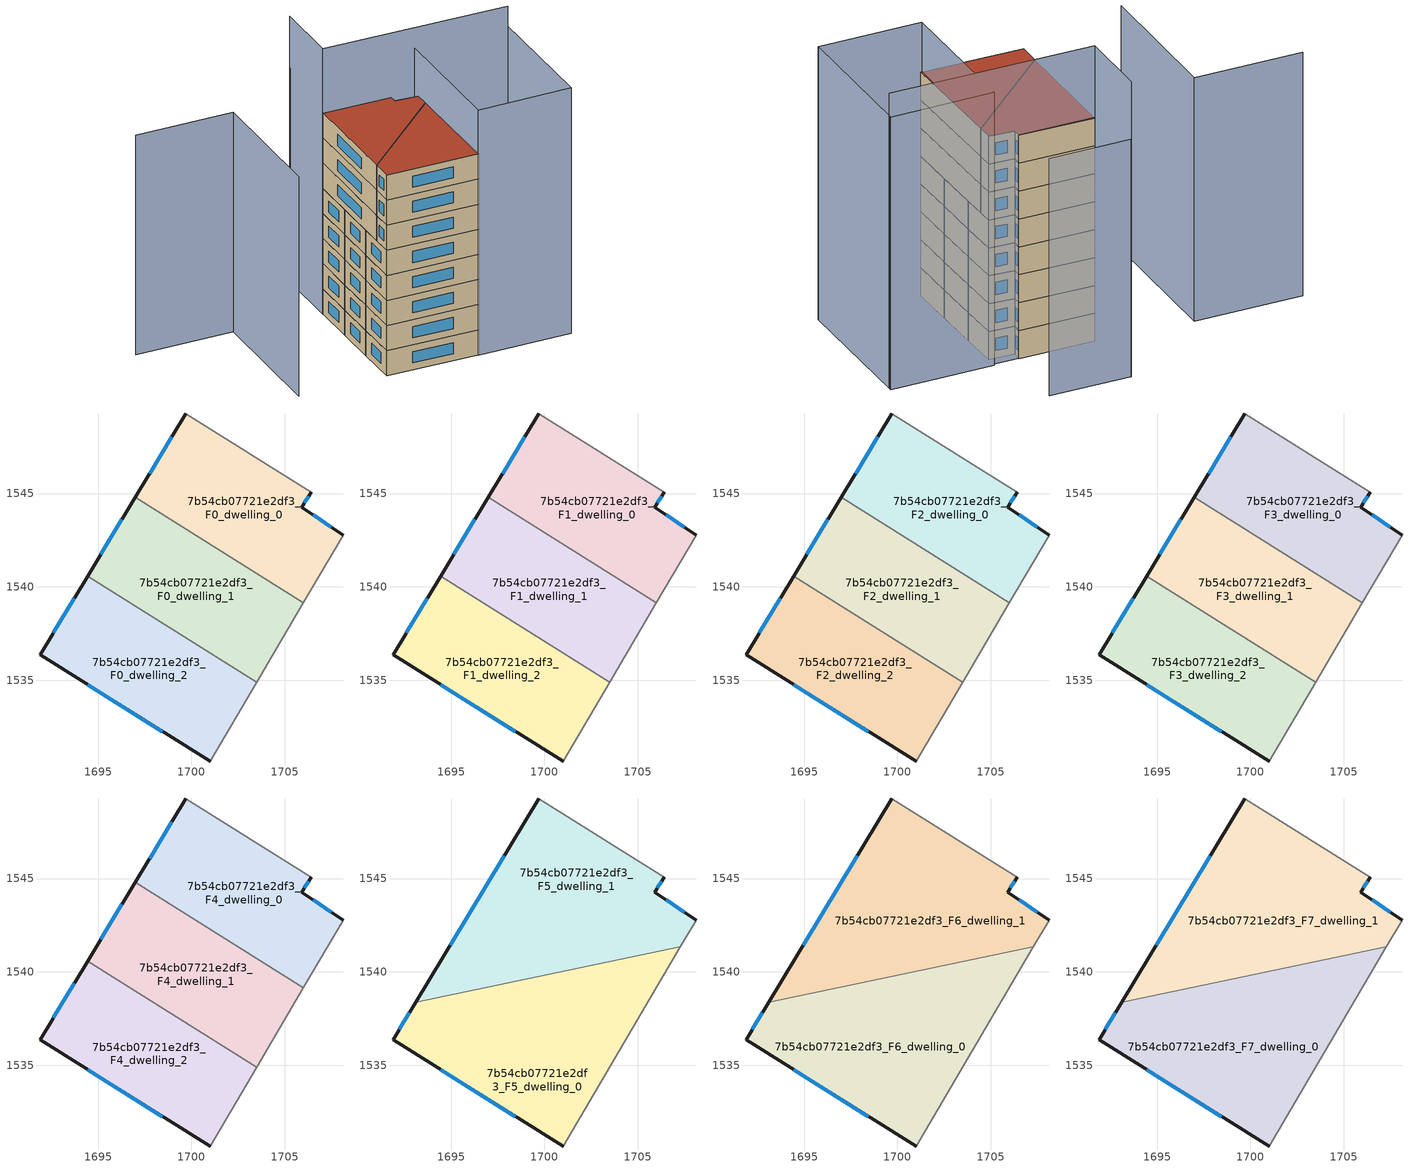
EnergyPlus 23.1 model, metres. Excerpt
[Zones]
7b54cb07721e2df3_F0_dwelling_0
 floor ground (EU_floor_Construction): 1706.41,1545.07 1705.91,1544.27 1708.11,1542.77 1705.99,1539.17 1697,1544.8 1699.7,1549.28 z0
 wall outside (EU_wall_Construction): 1699.7,1549.28 1697,1544.8 / 1708.11,1542.77 1705.91,1544.27 1706.41,1545.07 z0:3
 wall adiabatic (EU_wall_Construction): 1705.99,1539.17 1708.11,1542.77 / 1706.41,1545.07 1699.7,1549.28 z0:3
 wall to 7b54cb07721e2df3_F0_dwelling_1 (EU_wall_Construction): 1697,1544.81 1705.99,1539.17 z0:3
 window (EU_Window_Construction): 1698.95,1548.02 1697.76,1546.06 / 1706.05,1544.5 1706.27,1544.85 / 1707.49,1543.19 1706.52,1543.85 z0.84:2.16
7b54cb07721e2df3_F0_dwelling_1
 floor ground (EU_floor_Construction): 1705.99,1539.17 1703.49,1534.9 1694.44,1540.58 1697,1544.8 z0
 wall outside (EU_wall_Construction): 1697,1544.8 1694.44,1540.58 z0:3
 wall adiabatic (EU_wall_Construction): 1703.49,1534.9 1705.99,1539.17 z0:3
 wall to 7b54cb07721e2df3_F0_dwelling_2 (EU_wall_Construction): 1694.44,1540.58 1703.49,1534.9 z0:3
 window (EU_Window_Construction): 1696.28,1543.62 1695.16,1541.76 z0.84:2.16
7b54cb07721e2df3_F0_dwelling_2
 floor ground (EU_floor_Construction): 1703.49,1534.9 1701,1530.66 1691.89,1536.37 1694.44,1540.58 z0
 wall outside (EU_wall_Construction): 1694.44,1540.58 1691.89,1536.37 1701,1530.66 z0:3
 wall adiabatic (EU_wall_Construction): 1701,1530.66 1703.49,1534.9 z0:3
 window (EU_Window_Construction): 1693.73,1539.4 1692.61,1537.55 / 1694.45,1534.77 1698.45,1532.26 z0.84:2.16
7b54cb07721e2df3_F1_dwelling_0
 floor to 7b54cb07721e2df3_F0_dwelling_0 (EU_floor_Construction): 1706.41,1545.07 1705.91,1544.27 1708.11,1542.77 1705.99,1539.17 1697,1544.8 1699.7,1549.28 z3
 wall outside (EU_wall_Construction): 1699.7,1549.28 1697,1544.8 / 1708.11,1542.77 1705.91,1544.27 1706.41,1545.07 z3:6
 wall adiabatic (EU_wall_Construction): 1705.99,1539.17 1708.11,1542.77 / 1706.41,1545.07 1699.7,1549.28 z3:6
 wall to 7b54cb07721e2df3_F1_dwelling_1 (EU_wall_Construction): 1697,1544.81 1705.99,1539.17 z3:6
 window (EU_Window_Construction): 1698.95,1548.02 1697.76,1546.06 / 1706.05,1544.5 1706.27,1544.85 / 1707.49,1543.19 1706.52,1543.85 z3.84:5.16
7b54cb07721e2df3_F1_dwelling_1
 floor to 7b54cb07721e2df3_F0_dwelling_1 (EU_floor_Construction): 1705.99,1539.17 1703.49,1534.9 1694.44,1540.58 1697,1544.8 z3
 wall outside (EU_wall_Construction): 1697,1544.8 1694.44,1540.58 z3:6
 wall adiabatic (EU_wall_Construction): 1703.49,1534.9 1705.99,1539.17 z3:6
 wall to 7b54cb07721e2df3_F1_dwelling_2 (EU_wall_Construction): 1694.44,1540.58 1703.49,1534.9 z3:6
 window (EU_Window_Construction): 1696.28,1543.62 1695.16,1541.76 z3.84:5.16
7b54cb07721e2df3_F1_dwelling_2
 floor to 7b54cb07721e2df3_F0_dwelling_2 (EU_floor_Construction): 1703.49,1534.9 1701,1530.66 1691.89,1536.37 1694.44,1540.58 z3
 wall outside (EU_wall_Construction): 1694.44,1540.58 1691.89,1536.37 1701,1530.66 z3:6
 wall adiabatic (EU_wall_Construction): 1701,1530.66 1703.49,1534.9 z3:6
 window (EU_Window_Construction): 1693.73,1539.4 1692.61,1537.55 / 1694.45,1534.77 1698.45,1532.26 z3.84:5.16
7b54cb07721e2df3_F2_dwelling_0
 floor to 7b54cb07721e2df3_F1_dwelling_0 (EU_floor_Construction): 1706.41,1545.07 1705.91,1544.27 1708.11,1542.77 1705.99,1539.17 1697,1544.8 1699.7,1549.28 z6
 wall outside (EU_wall_Construction): 1699.7,1549.28 1697,1544.8 / 1708.11,1542.77 1705.91,1544.27 1706.41,1545.07 z6:9
 wall adiabatic (EU_wall_Construction): 1705.99,1539.17 1708.11,1542.77 / 1706.41,1545.07 1699.7,1549.28 z6:9
 wall to 7b54cb07721e2df3_F2_dwelling_1 (EU_wall_Construction): 1697,1544.81 1705.99,1539.17 z6:9
 window (EU_Window_Construction): 1698.95,1548.02 1697.76,1546.06 / 1706.05,1544.5 1706.27,1544.85 / 1707.49,1543.19 1706.52,1543.85 z6.84:8.16
7b54cb07721e2df3_F2_dwelling_1
 floor to 7b54cb07721e2df3_F1_dwelling_1 (EU_floor_Construction): 1705.99,1539.17 1703.49,1534.9 1694.44,1540.58 1697,1544.8 z6
 wall outside (EU_wall_Construction): 1697,1544.8 1694.44,1540.58 z6:9
 wall adiabatic (EU_wall_Construction): 1703.49,1534.9 1705.99,1539.17 z6:9
 wall to 7b54cb07721e2df3_F2_dwelling_2 (EU_wall_Construction): 1694.44,1540.58 1703.49,1534.9 z6:9
 window (EU_Window_Construction): 1696.28,1543.62 1695.16,1541.76 z6.84:8.16
7b54cb07721e2df3_F2_dwelling_2
 floor to 7b54cb07721e2df3_F1_dwelling_2 (EU_floor_Construction): 1703.49,1534.9 1701,1530.66 1691.89,1536.37 1694.44,1540.58 z6
 wall outside (EU_wall_Construction): 1694.44,1540.58 1691.89,1536.37 1701,1530.66 z6:9
 wall adiabatic (EU_wall_Construction): 1701,1530.66 1703.49,1534.9 z6:9
 window (EU_Window_Construction): 1693.73,1539.4 1692.61,1537.55 / 1694.45,1534.77 1698.45,1532.26 z6.84:8.16
7b54cb07721e2df3_F3_dwelling_0
 floor to 7b54cb07721e2df3_F2_dwelling_0 (EU_floor_Construction): 1706.41,1545.07 1705.91,1544.27 1708.11,1542.77 1705.99,1539.17 1697,1544.8 1699.7,1549.28 z9
 wall outside (EU_wall_Construction): 1699.7,1549.28 1697,1544.8 / 1708.11,1542.77 1705.91,1544.27 1706.41,1545.07 z9:12
 wall adiabatic (EU_wall_Construction): 1705.99,1539.17 1708.11,1542.77 / 1706.41,1545.07 1699.7,1549.28 z9:12
 wall to 7b54cb07721e2df3_F3_dwelling_1 (EU_wall_Construction): 1697,1544.81 1705.99,1539.17 z9:12
 window (EU_Window_Construction): 1698.95,1548.02 1697.76,1546.06 / 1706.05,1544.5 1706.27,1544.85 / 1707.49,1543.19 1706.52,1543.85 z9.84:11.16
7b54cb07721e2df3_F3_dwelling_1
 floor to 7b54cb07721e2df3_F2_dwelling_1 (EU_floor_Construction): 1705.99,1539.17 1703.49,1534.9 1694.44,1540.58 1697,1544.8 z9
 wall outside (EU_wall_Construction): 1697,1544.8 1694.44,1540.58 z9:12
 wall adiabatic (EU_wall_Construction): 1703.49,1534.9 1705.99,1539.17 z9:12
 wall to 7b54cb07721e2df3_F3_dwelling_2 (EU_wall_Construction): 1694.44,1540.58 1703.49,1534.9 z9:12
 window (EU_Window_Construction): 1696.28,1543.62 1695.16,1541.76 z9.84:11.16
7b54cb07721e2df3_F3_dwelling_2
 floor to 7b54cb07721e2df3_F2_dwelling_2 (EU_floor_Construction): 1703.49,1534.9 1701,1530.66 1691.89,1536.37 1694.44,1540.58 z9
 wall outside (EU_wall_Construction): 1694.44,1540.58 1691.89,1536.37 1701,1530.66 z9:12
 wall adiabatic (EU_wall_Construction): 1701,1530.66 1703.49,1534.9 z9:12
 window (EU_Window_Construction): 1693.73,1539.4 1692.61,1537.55 / 1694.45,1534.77 1698.45,1532.26 z9.84:11.16
7b54cb07721e2df3_F4_dwelling_0
 floor to 7b54cb07721e2df3_F3_dwelling_0 (EU_floor_Construction): 1706.41,1545.07 1705.91,1544.27 1708.11,1542.77 1705.99,1539.17 1697,1544.8 1699.7,1549.28 z12
 wall outside (EU_wall_Construction): 1699.7,1549.28 1697,1544.8 / 1708.11,1542.77 1705.91,1544.27 1706.41,1545.07 z12:15
 wall adiabatic (EU_wall_Construction): 1705.99,1539.17 1708.11,1542.77 / 1706.41,1545.07 1699.7,1549.28 z12:15
 wall to 7b54cb07721e2df3_F4_dwelling_1 (EU_wall_Construction): 1697,1544.81 1705.99,1539.17 z12:15
 window (EU_Window_Construction): 1698.95,1548.02 1697.76,1546.06 / 1706.05,1544.5 1706.27,1544.85 / 1707.49,1543.19 1706.52,1543.85 z12.84:14.16
7b54cb07721e2df3_F4_dwelling_1
 floor to 7b54cb07721e2df3_F3_dwelling_1 (EU_floor_Construction): 1705.99,1539.17 1703.49,1534.9 1694.44,1540.58 1697,1544.8 z12
 wall outside (EU_wall_Construction): 1697,1544.8 1694.44,1540.58 z12:15
 wall adiabatic (EU_wall_Construction): 1703.49,1534.9 1705.99,1539.17 z12:15
 wall to 7b54cb07721e2df3_F4_dwelling_2 (EU_wall_Construction): 1694.44,1540.58 1703.49,1534.9 z12:15
 window (EU_Window_Construction): 1696.28,1543.62 1695.16,1541.76 z12.84:14.16
7b54cb07721e2df3_F4_dwelling_2
 floor to 7b54cb07721e2df3_F3_dwelling_2 (EU_floor_Construction): 1703.49,1534.9 1701,1530.66 1691.89,1536.37 1694.44,1540.58 z12
 wall outside (EU_wall_Construction): 1694.44,1540.58 1691.89,1536.37 1701,1530.66 z12:15
 wall adiabatic (EU_wall_Construction): 1701,1530.66 1703.49,1534.9 z12:15
 window (EU_Window_Construction): 1693.73,1539.4 1692.61,1537.55 / 1694.45,1534.77 1698.45,1532.26 z12.84:14.16
7b54cb07721e2df3_F5_dwelling_0
 floor to 7b54cb07721e2df3_F4_dwelling_0 (EU_floor_Construction): 1707.27,1541.35 1705.99,1539.17 1703.71,1540.6 z15
 floor to 7b54cb07721e2df3_F4_dwelling_1 (EU_floor_Construction): 1705.99,1539.17 1698.92,1537.76 1696.73,1539.14 1703.71,1540.6 z15; 1705.99,1539.17 1703.49,1534.9 1698.92,1537.76 z15
 floor to 7b54cb07721e2df3_F4_dwelling_2 (EU_floor_Construction): 1698.92,1537.76 1691.89,1536.37 1693.11,1538.38 1696.73,1539.14 z15; 1703.49,1534.9 1701,1530.66 1691.89,1536.37 1698.92,1537.76 z15
 wall outside (EU_wall_Construction): 1693.11,1538.38 1691.89,1536.37 1701,1530.66 z15:18
 wall adiabatic (EU_wall_Construction): 1701,1530.66 1707.27,1541.35 z15:18
 wall to 7b54cb07721e2df3_F5_dwelling_1 (EU_wall_Construction): 1707.27,1541.35 1693.11,1538.38 z15:18
 window (EU_Window_Construction): 1694.45,1534.77 1698.45,1532.26 / 1692.77,1537.82 1692.23,1536.93 z15.84:17.16
7b54cb07721e2df3_F5_dwelling_1
 floor to 7b54cb07721e2df3_F4_dwelling_0 (EU_floor_Construction): 1706.41,1545.07 1705.91,1544.27 1708.11,1542.77 1707.27,1541.35 1703.71,1540.6 1697,1544.8 1699.7,1549.28 z15
 floor to 7b54cb07721e2df3_F4_dwelling_1 (EU_floor_Construction): 1703.71,1540.6 1696.73,1539.14 1694.44,1540.58 1697,1544.8 z15
 floor to 7b54cb07721e2df3_F4_dwelling_2 (EU_floor_Construction): 1696.73,1539.14 1693.11,1538.38 1694.44,1540.58 z15
 wall outside (EU_wall_Construction): 1708.11,1542.77 1705.91,1544.27 1706.41,1545.07 / 1699.7,1549.28 1693.11,1538.38 z15:18
 wall adiabatic (EU_wall_Construction): 1707.27,1541.35 1708.11,1542.77 / 1706.41,1545.07 1699.7,1549.28 z15:18
 window (EU_Window_Construction): 1707.49,1543.19 1706.52,1543.85 / 1697.86,1546.23 1694.96,1541.43 / 1706.05,1544.5 1706.27,1544.85 z15.84:17.16
7b54cb07721e2df3_F6_dwelling_0
 floor to 7b54cb07721e2df3_F5_dwelling_0 (EU_floor_Construction): 1707.27,1541.35 1701,1530.66 1691.89,1536.37 1693.11,1538.38 z18
 wall outside (EU_wall_Construction): 1693.11,1538.38 1691.89,1536.37 1701,1530.66 z18:21
 wall adiabatic (EU_wall_Construction): 1701,1530.66 1707.27,1541.35 z18:21
 wall to 7b54cb07721e2df3_F6_dwelling_1 (EU_wall_Construction): 1707.27,1541.35 1693.11,1538.38 z18:21
 window (EU_Window_Construction): 1694.45,1534.77 1698.45,1532.26 / 1692.77,1537.82 1692.23,1536.93 z18.84:20.16
7b54cb07721e2df3_F6_dwelling_1
 floor to 7b54cb07721e2df3_F5_dwelling_1 (EU_floor_Construction): 1706.41,1545.07 1705.91,1544.27 1708.11,1542.77 1707.27,1541.35 1693.11,1538.38 1699.7,1549.28 z18
 wall outside (EU_wall_Construction): 1708.11,1542.77 1705.91,1544.27 1706.41,1545.07 / 1699.7,1549.28 1693.11,1538.38 z18:21
 wall adiabatic (EU_wall_Construction): 1707.27,1541.35 1708.11,1542.77 / 1706.41,1545.07 1699.7,1549.28 z18:21
 window (EU_Window_Construction): 1707.49,1543.19 1706.52,1543.85 / 1697.86,1546.23 1694.96,1541.43 / 1706.05,1544.5 1706.27,1544.85 z18.84:20.16
7b54cb07721e2df3_F7_dwelling_0
 floor to 7b54cb07721e2df3_F6_dwelling_0 (EU_floor_Construction): 1707.27,1541.35 1701,1530.66 1691.89,1536.37 1693.11,1538.38 z21
 wall outside (EU_wall_Construction): 1693.11,1538.38 1691.89,1536.37 1701,1530.66 z21:24
 wall adiabatic (EU_wall_Construction): 1701,1530.66 1707.27,1541.35 z21:24
 wall to 7b54cb07721e2df3_F7_dwelling_1 (EU_wall_Construction): 1707.27,1541.35 1693.11,1538.38 z21:24
 window (EU_Window_Construction): 1694.45,1534.77 1698.45,1532.26 / 1692.77,1537.82 1692.23,1536.93 z21.84:23.16
 roof outside (EU_roof_Construction): 1701,1530.66 1707.27,1541.35 1693.11,1538.38 1691.89,1536.37 z24
7b54cb07721e2df3_F7_dwelling_1
 floor to 7b54cb07721e2df3_F6_dwelling_1 (EU_floor_Construction): 1706.41,1545.07 1705.91,1544.27 1708.11,1542.77 1707.27,1541.35 1693.11,1538.38 1699.7,1549.28 z21
 wall outside (EU_wall_Construction): 1708.11,1542.77 1705.91,1544.27 1706.41,1545.07 / 1699.7,1549.28 1693.11,1538.38 z21:24
 wall adiabatic (EU_wall_Construction): 1707.27,1541.35 1708.11,1542.77 / 1706.41,1545.07 1699.7,1549.28 z21:24
 window (EU_Window_Construction): 1707.49,1543.19 1706.52,1543.85 / 1697.86,1546.23 1694.96,1541.43 / 1706.05,1544.5 1706.27,1544.85 z21.84:23.16
 roof outside (EU_roof_Construction): 1707.27,1541.35 1708.11,1542.77 1705.91,1544.27 1706.41,1545.07 1699.7,1549.28 1693.11,1538.38 z24
shading: 1718.01,1538.16 1710.1,1525.06 / 1710.1,1525.06 1700.81,1530.67 / 1700.81,1530.67 1708.72,1543.78 / 1708.72,1543.78 1718.01,1538.16 z0:29.3; 1717.84,1537.88 1699.57,1549.2 / 1699.57,1549.2 1703.72,1555.89 z0:31.7; 1681.69,1560.99 1691.4,1555.08 / 1691.4,1555.08 1683.3,1541.77 z0:26.2; 1711.01,1551.38 1703.69,1555.84 z0:25.5
[Building]
EU S2 Campaign: North Axis=0; Terrain=City; Solar Distribution=FullExterior
[Site:Location]
Lyon-Bron: Latitude=45.75; Longitude=5; Time Zone=1; Elevation=198
[SizingPeriod:WeatherFileDays]
AnnualSizingPeriod: Begin Month=1; Begin Day of Month=1; End Month=12; End Day of Month=31; Day of Week for Start Day=Monday; Use Weather File Daylight Saving Period=No; Use Weather File Rain and Snow Indicators=No
[MATERIAL]
EU_InternalMass_Material: Roughness=MediumRough; Thickness=0.1; Conductivity=1; Density=1800; Specific Heat=900; Thermal Absorptance=0.9; Solar Absorptance=0.7; Visible Absorptance=0.7
[MATERIAL:NOMASS] Roughness=MediumRough; Thermal Absorptance=0.9; Solar Absorptance=0.7; Visible Absorptance=0.7
Name | Thermal Resistance
EU_wall_NoMass | 0.776494
EU_roof_NoMass | 0.486893
EU_floor_NoMass | 0.421597
[WINDOWMATERIAL:SIMPLEGLAZINGSYSTEM]
EU_Window_SimpleGlazing: UFactor=4.24961; Solar Heat Gain Coefficient=0.83; Visible Transmittance=0.83
[CONSTRUCTION]
EU_wall_Construction: EU_wall_NoMass
EU_roof_Construction: EU_roof_NoMass
EU_floor_Construction: EU_floor_NoMass
EU_Window_Construction: EU_Window_SimpleGlazing
EU_InternalMass_Construction: EU_InternalMass_Material
[ZONE] Type=1; Multiplier=1; Ceiling Height=autocalculate; Floor Area=autocalculate; Part of Total Floor Area=Yes
Name | Volume
7b54cb07721e2df3_F0_dwelling_0; 7b54cb07721e2df3_F1_dwelling_0; 7b54cb07721e2df3_F2_dwelling_0; 7b54cb07721e2df3_F3_dwelling_0; 7b54cb07721e2df3_F4_dwelling_0 | 157.933
7b54cb07721e2df3_F5_dwelling_0 | 236.901
7b54cb07721e2df3_F6_dwelling_0; 7b54cb07721e2df3_F7_dwelling_0 | 236.907
7b54cb07721e2df3_F0_dwelling_1 | 157.928
7b54cb07721e2df3_F1_dwelling_1; 7b54cb07721e2df3_F2_dwelling_1; 7b54cb07721e2df3_F3_dwelling_1; 7b54cb07721e2df3_F4_dwelling_1 | 157.929
7b54cb07721e2df3_F5_dwelling_1 | 236.885
7b54cb07721e2df3_F6_dwelling_1; 7b54cb07721e2df3_F7_dwelling_1 | 236.893
7b54cb07721e2df3_F0_dwelling_2; 7b54cb07721e2df3_F1_dwelling_2; 7b54cb07721e2df3_F2_dwelling_2; 7b54cb07721e2df3_F3_dwelling_2; 7b54cb07721e2df3_F4_dwelling_2 | 157.925
[INTERNALMASS] Construction=EU_InternalMass_Construction
Name | Zone or ZoneList | Surface Area
7b54cb07721e2df3_F0_dwelling_0_EU_InternalMass | 7b54cb07721e2df3_F0_dwelling_0 | 52.644
7b54cb07721e2df3_F0_dwelling_1_EU_InternalMass | 7b54cb07721e2df3_F0_dwelling_1 | 52.6431
7b54cb07721e2df3_F0_dwelling_2_EU_InternalMass | 7b54cb07721e2df3_F0_dwelling_2 | 52.6416
7b54cb07721e2df3_F1_dwelling_0_EU_InternalMass | 7b54cb07721e2df3_F1_dwelling_0 | 52.644
7b54cb07721e2df3_F1_dwelling_1_EU_InternalMass | 7b54cb07721e2df3_F1_dwelling_1 | 52.6431
7b54cb07721e2df3_F1_dwelling_2_EU_InternalMass | 7b54cb07721e2df3_F1_dwelling_2 | 52.6416
7b54cb07721e2df3_F2_dwelling_0_EU_InternalMass | 7b54cb07721e2df3_F2_dwelling_0 | 52.644
7b54cb07721e2df3_F2_dwelling_1_EU_InternalMass | 7b54cb07721e2df3_F2_dwelling_1 | 52.6431
7b54cb07721e2df3_F2_dwelling_2_EU_InternalMass | 7b54cb07721e2df3_F2_dwelling_2 | 52.6416
7b54cb07721e2df3_F3_dwelling_0_EU_InternalMass | 7b54cb07721e2df3_F3_dwelling_0 | 52.644
7b54cb07721e2df3_F3_dwelling_1_EU_InternalMass | 7b54cb07721e2df3_F3_dwelling_1 | 52.6431
7b54cb07721e2df3_F3_dwelling_2_EU_InternalMass | 7b54cb07721e2df3_F3_dwelling_2 | 52.6416
7b54cb07721e2df3_F4_dwelling_0_EU_InternalMass | 7b54cb07721e2df3_F4_dwelling_0 | 52.644
7b54cb07721e2df3_F4_dwelling_1_EU_InternalMass | 7b54cb07721e2df3_F4_dwelling_1 | 52.6431
7b54cb07721e2df3_F4_dwelling_2_EU_InternalMass | 7b54cb07721e2df3_F4_dwelling_2 | 52.6416
7b54cb07721e2df3_F5_dwelling_0_EU_InternalMass | 7b54cb07721e2df3_F5_dwelling_0 | 78.969
7b54cb07721e2df3_F5_dwelling_1_EU_InternalMass | 7b54cb07721e2df3_F5_dwelling_1 | 78.9643
7b54cb07721e2df3_F6_dwelling_0_EU_InternalMass | 7b54cb07721e2df3_F6_dwelling_0 | 78.969
7b54cb07721e2df3_F6_dwelling_1_EU_InternalMass | 7b54cb07721e2df3_F6_dwelling_1 | 78.9643
7b54cb07721e2df3_F7_dwelling_0_EU_InternalMass | 7b54cb07721e2df3_F7_dwelling_0 | 78.969
7b54cb07721e2df3_F7_dwelling_1_EU_InternalMass | 7b54cb07721e2df3_F7_dwelling_1 | 78.9643
[OTHEREQUIPMENT] Fuel Type=Electricity; Design Level Calculation Method=Watts/Area; Power per Zone Floor Area=1; Fraction Latent=0; Fraction Radiant=0; Fraction Lost=0; Carbon Dioxide Generation Rate=0; EndUse Subcategory=EU_Step8_InternalGains
Name | Zone or ZoneList or Space or SpaceList | Schedule
EU_Step8_InternalGain_7b54cb07721e2df3_F0_dwelling_0_f000 | 7b54cb07721e2df3_F0_dwelling_0 | EU_Step8_GainSchedule_7b54cb07721e2df3_F0_dwelling_0_f000
EU_Step8_InternalGain_7b54cb07721e2df3_F0_dwelling_1_f000 | 7b54cb07721e2df3_F0_dwelling_1 | EU_Step8_GainSchedule_7b54cb07721e2df3_F0_dwelling_1_f000
EU_Step8_InternalGain_7b54cb07721e2df3_F0_dwelling_2_f000 | 7b54cb07721e2df3_F0_dwelling_2 | EU_Step8_GainSchedule_7b54cb07721e2df3_F0_dwelling_2_f000
EU_Step8_InternalGain_7b54cb07721e2df3_F1_dwelling_0_f000 | 7b54cb07721e2df3_F1_dwelling_0 | EU_Step8_GainSchedule_7b54cb07721e2df3_F1_dwelling_0_f000
EU_Step8_InternalGain_7b54cb07721e2df3_F1_dwelling_1_f000 | 7b54cb07721e2df3_F1_dwelling_1 | EU_Step8_GainSchedule_7b54cb07721e2df3_F1_dwelling_1_f000
EU_Step8_InternalGain_7b54cb07721e2df3_F1_dwelling_2_f000 | 7b54cb07721e2df3_F1_dwelling_2 | EU_Step8_GainSchedule_7b54cb07721e2df3_F1_dwelling_2_f000
EU_Step8_InternalGain_7b54cb07721e2df3_F2_dwelling_0_f000 | 7b54cb07721e2df3_F2_dwelling_0 | EU_Step8_GainSchedule_7b54cb07721e2df3_F2_dwelling_0_f000
EU_Step8_InternalGain_7b54cb07721e2df3_F2_dwelling_1_f000 | 7b54cb07721e2df3_F2_dwelling_1 | EU_Step8_GainSchedule_7b54cb07721e2df3_F2_dwelling_1_f000
EU_Step8_InternalGain_7b54cb07721e2df3_F2_dwelling_2_f000 | 7b54cb07721e2df3_F2_dwelling_2 | EU_Step8_GainSchedule_7b54cb07721e2df3_F2_dwelling_2_f000
EU_Step8_InternalGain_7b54cb07721e2df3_F3_dwelling_0_f000 | 7b54cb07721e2df3_F3_dwelling_0 | EU_Step8_GainSchedule_7b54cb07721e2df3_F3_dwelling_0_f000
EU_Step8_InternalGain_7b54cb07721e2df3_F3_dwelling_1_f000 | 7b54cb07721e2df3_F3_dwelling_1 | EU_Step8_GainSchedule_7b54cb07721e2df3_F3_dwelling_1_f000
EU_Step8_InternalGain_7b54cb07721e2df3_F3_dwelling_2_f000 | 7b54cb07721e2df3_F3_dwelling_2 | EU_Step8_GainSchedule_7b54cb07721e2df3_F3_dwelling_2_f000
EU_Step8_InternalGain_7b54cb07721e2df3_F4_dwelling_0_f000 | 7b54cb07721e2df3_F4_dwelling_0 | EU_Step8_GainSchedule_7b54cb07721e2df3_F4_dwelling_0_f000
EU_Step8_InternalGain_7b54cb07721e2df3_F4_dwelling_1_f000 | 7b54cb07721e2df3_F4_dwelling_1 | EU_Step8_GainSchedule_7b54cb07721e2df3_F4_dwelling_1_f000
EU_Step8_InternalGain_7b54cb07721e2df3_F4_dwelling_2_f000 | 7b54cb07721e2df3_F4_dwelling_2 | EU_Step8_GainSchedule_7b54cb07721e2df3_F4_dwelling_2_f000
EU_Step8_InternalGain_7b54cb07721e2df3_F5_dwelling_0_f000 | 7b54cb07721e2df3_F5_dwelling_0 | EU_Step8_GainSchedule_7b54cb07721e2df3_F5_dwelling_0_f000
EU_Step8_InternalGain_7b54cb07721e2df3_F5_dwelling_1_f000 | 7b54cb07721e2df3_F5_dwelling_1 | EU_Step8_GainSchedule_7b54cb07721e2df3_F5_dwelling_1_f000
EU_Step8_InternalGain_7b54cb07721e2df3_F6_dwelling_0_f000 | 7b54cb07721e2df3_F6_dwelling_0 | EU_Step8_GainSchedule_7b54cb07721e2df3_F6_dwelling_0_f000
EU_Step8_InternalGain_7b54cb07721e2df3_F6_dwelling_1_f000 | 7b54cb07721e2df3_F6_dwelling_1 | EU_Step8_GainSchedule_7b54cb07721e2df3_F6_dwelling_1_f000
EU_Step8_InternalGain_7b54cb07721e2df3_F7_dwelling_0_f000 | 7b54cb07721e2df3_F7_dwelling_0 | EU_Step8_GainSchedule_7b54cb07721e2df3_F7_dwelling_0_f000
EU_Step8_InternalGain_7b54cb07721e2df3_F7_dwelling_1_f000 | 7b54cb07721e2df3_F7_dwelling_1 | EU_Step8_GainSchedule_7b54cb07721e2df3_F7_dwelling_1_f000
[ZONEVENTILATION:DESIGNFLOWRATE] Schedule=EU_AlwaysOn; Design Flow Rate Calculation Method=AirChanges/Hour; Air Changes per Hour=0.693814; Ventilation Type=Natural; Fan Pressure Rise=0; Fan Total Efficiency=1; Constant Term Coefficient=1; Temperature Term Coefficient=0; Velocity Term Coefficient=0; Velocity Squared Term Coefficient=0; Minimum Indoor Temperature=-100; Maximum Indoor Temperature=100; Delta Temperature=-100; Minimum Outdoor Temperature=-100; Maximum Outdoor Temperature=100; Maximum Wind Speed=40
Name | Zone or ZoneList or Space or SpaceList
EU_ConstantAir_7b54cb07721e2df3_F0_dwelling_0 | 7b54cb07721e2df3_F0_dwelling_0
EU_ConstantAir_7b54cb07721e2df3_F0_dwelling_1 | 7b54cb07721e2df3_F0_dwelling_1
EU_ConstantAir_7b54cb07721e2df3_F0_dwelling_2 | 7b54cb07721e2df3_F0_dwelling_2
EU_ConstantAir_7b54cb07721e2df3_F1_dwelling_0 | 7b54cb07721e2df3_F1_dwelling_0
EU_ConstantAir_7b54cb07721e2df3_F1_dwelling_1 | 7b54cb07721e2df3_F1_dwelling_1
EU_ConstantAir_7b54cb07721e2df3_F1_dwelling_2 | 7b54cb07721e2df3_F1_dwelling_2
EU_ConstantAir_7b54cb07721e2df3_F2_dwelling_0 | 7b54cb07721e2df3_F2_dwelling_0
EU_ConstantAir_7b54cb07721e2df3_F2_dwelling_1 | 7b54cb07721e2df3_F2_dwelling_1
EU_ConstantAir_7b54cb07721e2df3_F2_dwelling_2 | 7b54cb07721e2df3_F2_dwelling_2
EU_ConstantAir_7b54cb07721e2df3_F3_dwelling_0 | 7b54cb07721e2df3_F3_dwelling_0
EU_ConstantAir_7b54cb07721e2df3_F3_dwelling_1 | 7b54cb07721e2df3_F3_dwelling_1
EU_ConstantAir_7b54cb07721e2df3_F3_dwelling_2 | 7b54cb07721e2df3_F3_dwelling_2
EU_ConstantAir_7b54cb07721e2df3_F4_dwelling_0 | 7b54cb07721e2df3_F4_dwelling_0
EU_ConstantAir_7b54cb07721e2df3_F4_dwelling_1 | 7b54cb07721e2df3_F4_dwelling_1
EU_ConstantAir_7b54cb07721e2df3_F4_dwelling_2 | 7b54cb07721e2df3_F4_dwelling_2
EU_ConstantAir_7b54cb07721e2df3_F5_dwelling_0 | 7b54cb07721e2df3_F5_dwelling_0
EU_ConstantAir_7b54cb07721e2df3_F5_dwelling_1 | 7b54cb07721e2df3_F5_dwelling_1
EU_ConstantAir_7b54cb07721e2df3_F6_dwelling_0 | 7b54cb07721e2df3_F6_dwelling_0
EU_ConstantAir_7b54cb07721e2df3_F6_dwelling_1 | 7b54cb07721e2df3_F6_dwelling_1
EU_ConstantAir_7b54cb07721e2df3_F7_dwelling_0 | 7b54cb07721e2df3_F7_dwelling_0
EU_ConstantAir_7b54cb07721e2df3_F7_dwelling_1 | 7b54cb07721e2df3_F7_dwelling_1
[HVACTEMPLATE:THERMOSTAT] Constant Heating Setpoint=20; Constant Cooling Setpoint=50
EU_HeatOnly_7b54cb07721e2df3_F0_dwelling_0; EU_HeatOnly_7b54cb07721e2df3_F0_dwelling_1; EU_HeatOnly_7b54cb07721e2df3_F0_dwelling_2; EU_HeatOnly_7b54cb07721e2df3_F1_dwelling_0; EU_HeatOnly_7b54cb07721e2df3_F1_dwelling_1; EU_HeatOnly_7b54cb07721e2df3_F1_dwelling_2; EU_HeatOnly_7b54cb07721e2df3_F2_dwelling_0; EU_HeatOnly_7b54cb07721e2df3_F2_dwelling_1; EU_HeatOnly_7b54cb07721e2df3_F2_dwelling_2; EU_HeatOnly_7b54cb07721e2df3_F3_dwelling_0; EU_HeatOnly_7b54cb07721e2df3_F3_dwelling_1; EU_HeatOnly_7b54cb07721e2df3_F3_dwelling_2; EU_HeatOnly_7b54cb07721e2df3_F4_dwelling_0; EU_HeatOnly_7b54cb07721e2df3_F4_dwelling_1; EU_HeatOnly_7b54cb07721e2df3_F4_dwelling_2; EU_HeatOnly_7b54cb07721e2df3_F5_dwelling_0; EU_HeatOnly_7b54cb07721e2df3_F5_dwelling_1; EU_HeatOnly_7b54cb07721e2df3_F6_dwelling_0; EU_HeatOnly_7b54cb07721e2df3_F6_dwelling_1; EU_HeatOnly_7b54cb07721e2df3_F7_dwelling_0; EU_HeatOnly_7b54cb07721e2df3_F7_dwelling_1
[HVACTEMPLATE:ZONE:IDEALLOADSAIRSYSTEM] System Availability Schedule=EU_AlwaysOn; Maximum Heating Supply Air Temperature=50; Minimum Cooling Supply Air Temperature=13; Maximum Heating Supply Air Humidity Ratio=0.0156; Minimum Cooling Supply Air Humidity Ratio=0.0077; Heating Limit=NoLimit; Cooling Limit=NoLimit; Heating Availability Schedule=EU_AlwaysOn; Cooling Availability Schedule=EU_CoolingOff; Dehumidification Control Type=ConstantSensibleHeatRatio; Cooling Sensible Heat Ratio=0.7; Dehumidification Setpoint=60; Humidification Control Type=None; Humidification Setpoint=30; Outdoor Air Method=None; Outdoor Air Flow Rate per Person=0.00944; Outdoor Air Flow Rate per Zone Floor Area=0; Outdoor Air Flow Rate per Zone=0; Demand Controlled Ventilation Type=None; Outdoor Air Economizer Type=NoEconomizer; Heat Recovery Type=None; Sensible Heat Recovery Effectiveness=0.7; Latent Heat Recovery Effectiveness=0.65
Name | Template Thermostat
7b54cb07721e2df3_F0_dwelling_0 | EU_HeatOnly_7b54cb07721e2df3_F0_dwelling_0
7b54cb07721e2df3_F0_dwelling_1 | EU_HeatOnly_7b54cb07721e2df3_F0_dwelling_1
7b54cb07721e2df3_F0_dwelling_2 | EU_HeatOnly_7b54cb07721e2df3_F0_dwelling_2
7b54cb07721e2df3_F1_dwelling_0 | EU_HeatOnly_7b54cb07721e2df3_F1_dwelling_0
7b54cb07721e2df3_F1_dwelling_1 | EU_HeatOnly_7b54cb07721e2df3_F1_dwelling_1
7b54cb07721e2df3_F1_dwelling_2 | EU_HeatOnly_7b54cb07721e2df3_F1_dwelling_2
7b54cb07721e2df3_F2_dwelling_0 | EU_HeatOnly_7b54cb07721e2df3_F2_dwelling_0
7b54cb07721e2df3_F2_dwelling_1 | EU_HeatOnly_7b54cb07721e2df3_F2_dwelling_1
7b54cb07721e2df3_F2_dwelling_2 | EU_HeatOnly_7b54cb07721e2df3_F2_dwelling_2
7b54cb07721e2df3_F3_dwelling_0 | EU_HeatOnly_7b54cb07721e2df3_F3_dwelling_0
7b54cb07721e2df3_F3_dwelling_1 | EU_HeatOnly_7b54cb07721e2df3_F3_dwelling_1
7b54cb07721e2df3_F3_dwelling_2 | EU_HeatOnly_7b54cb07721e2df3_F3_dwelling_2
7b54cb07721e2df3_F4_dwelling_0 | EU_HeatOnly_7b54cb07721e2df3_F4_dwelling_0
7b54cb07721e2df3_F4_dwelling_1 | EU_HeatOnly_7b54cb07721e2df3_F4_dwelling_1
7b54cb07721e2df3_F4_dwelling_2 | EU_HeatOnly_7b54cb07721e2df3_F4_dwelling_2
7b54cb07721e2df3_F5_dwelling_0 | EU_HeatOnly_7b54cb07721e2df3_F5_dwelling_0
7b54cb07721e2df3_F5_dwelling_1 | EU_HeatOnly_7b54cb07721e2df3_F5_dwelling_1
7b54cb07721e2df3_F6_dwelling_0 | EU_HeatOnly_7b54cb07721e2df3_F6_dwelling_0
7b54cb07721e2df3_F6_dwelling_1 | EU_HeatOnly_7b54cb07721e2df3_F6_dwelling_1
7b54cb07721e2df3_F7_dwelling_0 | EU_HeatOnly_7b54cb07721e2df3_F7_dwelling_0
7b54cb07721e2df3_F7_dwelling_1 | EU_HeatOnly_7b54cb07721e2df3_F7_dwelling_1
[SIZING:ZONE] Zone Cooling Design Supply Air Temperature Input Method=SupplyAirTemperature; Zone Cooling Design Supply Air Temperature=13; Zone Heating Design Supply Air Temperature Input Method=SupplyAirTemperature; Zone Heating Design Supply Air Temperature=50; Zone Cooling Design Supply Air Humidity Ratio=0.008; Zone Heating Design Supply Air Humidity Ratio=0.008; Cooling Design Air Flow Method=DesignDay; Cooling Design Air Flow Rate=0; Cooling Minimum Air Flow per Zone Floor Area=0.000762; Cooling Minimum Air Flow=0; Cooling Minimum Air Flow Fraction=0.2; Heating Design Air Flow Method=DesignDay; Heating Design Air Flow Rate=0; Heating Maximum Air Flow per Zone Floor Area=0.002032; Heating Maximum Air Flow=0.141576; Heating Maximum Air Flow Fraction=0.3; Account for Dedicated Outdoor Air System=No; Dedicated Outdoor Air System Control Strategy=NeutralSupplyAir; Dedicated Outdoor Air Low Setpoint Temperature for Design=autosize; Dedicated Outdoor Air High Setpoint Temperature for Design=autosize; Zone Load Sizing Method=Sensible Load Only No Latent Load; Zone Latent Cooling Design Supply Air Humidity Ratio Input Method=HumidityRatioDifference; Zone Cooling Design Supply Air Humidity Ratio Difference=0.005; Zone Latent Heating Design Supply Air Humidity Ratio Input Method=HumidityRatioDifference; Zone Humidification Design Supply Air Humidity Ratio Difference=0.005
7b54cb07721e2df3_F0_dwelling_0; 7b54cb07721e2df3_F0_dwelling_1; 7b54cb07721e2df3_F0_dwelling_2; 7b54cb07721e2df3_F1_dwelling_0; 7b54cb07721e2df3_F1_dwelling_1; 7b54cb07721e2df3_F1_dwelling_2; 7b54cb07721e2df3_F2_dwelling_0; 7b54cb07721e2df3_F2_dwelling_1; 7b54cb07721e2df3_F2_dwelling_2; 7b54cb07721e2df3_F3_dwelling_0; 7b54cb07721e2df3_F3_dwelling_1; 7b54cb07721e2df3_F3_dwelling_2; 7b54cb07721e2df3_F4_dwelling_0; 7b54cb07721e2df3_F4_dwelling_1; 7b54cb07721e2df3_F4_dwelling_2; 7b54cb07721e2df3_F5_dwelling_0; 7b54cb07721e2df3_F5_dwelling_1; 7b54cb07721e2df3_F6_dwelling_0; 7b54cb07721e2df3_F6_dwelling_1; 7b54cb07721e2df3_F7_dwelling_0; 7b54cb07721e2df3_F7_dwelling_1
[SCHEDULE:CONSTANT]
Name | Hourly Value
EU_AlwaysOn | 1
EU_CoolingOff | 0
[SCHEDULE:FILE] Column Number=1; Rows to Skip at Top=0; Number of Hours of Data=8760; Column Separator=Comma; Interpolate to Timestep=No; Minutes per Item=60; Adjust Schedule for Daylight Savings=Yes
Name | File
EU_Step8_GainSchedule_7b54cb07721e2df3_F0_dwelling_0_f000 | ../../schedules/7b54cb07721e2df3/7b54cb07721e2df3_F0_dwelling_0_f000_gain.csv
EU_Step8_GainSchedule_7b54cb07721e2df3_F0_dwelling_1_f000 | ../../schedules/7b54cb07721e2df3/7b54cb07721e2df3_F0_dwelling_1_f000_gain.csv
EU_Step8_GainSchedule_7b54cb07721e2df3_F0_dwelling_2_f000 | ../../schedules/7b54cb07721e2df3/7b54cb07721e2df3_F0_dwelling_2_f000_gain.csv
EU_Step8_GainSchedule_7b54cb07721e2df3_F1_dwelling_0_f000 | ../../schedules/7b54cb07721e2df3/7b54cb07721e2df3_F1_dwelling_0_f000_gain.csv
EU_Step8_GainSchedule_7b54cb07721e2df3_F1_dwelling_1_f000 | ../../schedules/7b54cb07721e2df3/7b54cb07721e2df3_F1_dwelling_1_f000_gain.csv
EU_Step8_GainSchedule_7b54cb07721e2df3_F1_dwelling_2_f000 | ../../schedules/7b54cb07721e2df3/7b54cb07721e2df3_F1_dwelling_2_f000_gain.csv
EU_Step8_GainSchedule_7b54cb07721e2df3_F2_dwelling_0_f000 | ../../schedules/7b54cb07721e2df3/7b54cb07721e2df3_F2_dwelling_0_f000_gain.csv
EU_Step8_GainSchedule_7b54cb07721e2df3_F2_dwelling_1_f000 | ../../schedules/7b54cb07721e2df3/7b54cb07721e2df3_F2_dwelling_1_f000_gain.csv
EU_Step8_GainSchedule_7b54cb07721e2df3_F2_dwelling_2_f000 | ../../schedules/7b54cb07721e2df3/7b54cb07721e2df3_F2_dwelling_2_f000_gain.csv
EU_Step8_GainSchedule_7b54cb07721e2df3_F3_dwelling_0_f000 | ../../schedules/7b54cb07721e2df3/7b54cb07721e2df3_F3_dwelling_0_f000_gain.csv
EU_Step8_GainSchedule_7b54cb07721e2df3_F3_dwelling_1_f000 | ../../schedules/7b54cb07721e2df3/7b54cb07721e2df3_F3_dwelling_1_f000_gain.csv
EU_Step8_GainSchedule_7b54cb07721e2df3_F3_dwelling_2_f000 | ../../schedules/7b54cb07721e2df3/7b54cb07721e2df3_F3_dwelling_2_f000_gain.csv
EU_Step8_GainSchedule_7b54cb07721e2df3_F4_dwelling_0_f000 | ../../schedules/7b54cb07721e2df3/7b54cb07721e2df3_F4_dwelling_0_f000_gain.csv
EU_Step8_GainSchedule_7b54cb07721e2df3_F4_dwelling_1_f000 | ../../schedules/7b54cb07721e2df3/7b54cb07721e2df3_F4_dwelling_1_f000_gain.csv
EU_Step8_GainSchedule_7b54cb07721e2df3_F4_dwelling_2_f000 | ../../schedules/7b54cb07721e2df3/7b54cb07721e2df3_F4_dwelling_2_f000_gain.csv
EU_Step8_GainSchedule_7b54cb07721e2df3_F5_dwelling_0_f000 | ../../schedules/7b54cb07721e2df3/7b54cb07721e2df3_F5_dwelling_0_f000_gain.csv
EU_Step8_GainSchedule_7b54cb07721e2df3_F5_dwelling_1_f000 | ../../schedules/7b54cb07721e2df3/7b54cb07721e2df3_F5_dwelling_1_f000_gain.csv
EU_Step8_GainSchedule_7b54cb07721e2df3_F6_dwelling_0_f000 | ../../schedules/7b54cb07721e2df3/7b54cb07721e2df3_F6_dwelling_0_f000_gain.csv
EU_Step8_GainSchedule_7b54cb07721e2df3_F6_dwelling_1_f000 | ../../schedules/7b54cb07721e2df3/7b54cb07721e2df3_F6_dwelling_1_f000_gain.csv
EU_Step8_GainSchedule_7b54cb07721e2df3_F7_dwelling_0_f000 | ../../schedules/7b54cb07721e2df3/7b54cb07721e2df3_F7_dwelling_0_f000_gain.csv
EU_Step8_GainSchedule_7b54cb07721e2df3_F7_dwelling_1_f000 | ../../schedules/7b54cb07721e2df3/7b54cb07721e2df3_F7_dwelling_1_f000_gain.csv
